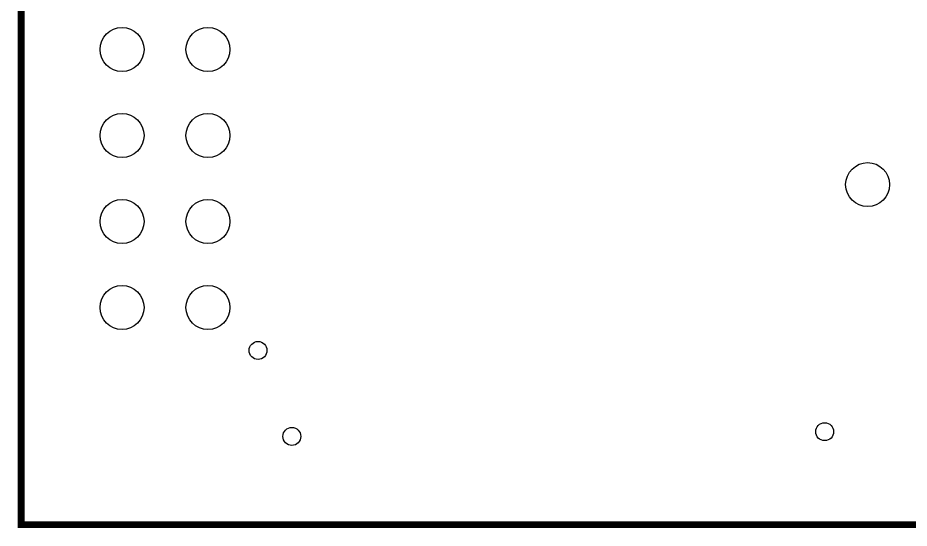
# Model space of a CAD drawing. Extents: x -0.1 to 52.1, y -0.1 to 28.5.
# Drawn here: x -0.1 to 26.25, y -0.1 to 14.98 of the extents above; entities that cross this region are included whole.
import ezdxf

# ---------------------------------------------------------------- set-up
doc = ezdxf.new("R2010")
doc.units = 0
doc.layers.get('0').update_dxf_attribs({"linetype": 'CONTINUOUS'})
doc.layers.add('08_ASSY2_GBR', color=7, linetype='CONTINUOUS')

# ---------------------------------------------------------------- blocks, each defined once
blk = doc.blocks.new('ROUND_128')
blk.add_circle((0, 0), 0.265)
blk = doc.blocks.new('ROUND_129')
blk.add_circle((0, 0), 0.65)

msp = doc.modelspace()

# ---------------------------------------------------------------- linework, layer by layer
at = {"layer": '08_ASSY2_GBR', "const_width": 0.2}
msp.add_lwpolyline([(0, 23), (0, 0), (52, 0), (52, 23), (0, 23)], dxfattribs=at)

# ---------------------------------------------------------------- block references
at = {"layer": '08_ASSY2_GBR'}
for name, p in [('ROUND_129', (2.98, 14.04)), ('ROUND_129', (5.52, 14.04)), ('ROUND_129', (2.98, 11.5)), ('ROUND_129', (5.52, 11.5)), ('ROUND_129', (25.02, 10.05)), ('ROUND_129', (2.98, 8.96)), ('ROUND_129', (5.52, 8.96)), ('ROUND_129', (2.98, 6.42)), ('ROUND_129', (5.52, 6.42)), ('ROUND_128', (7, 5.15)), ('ROUND_128', (23.75, 2.75)), ('ROUND_128', (8, 2.61))]:
    msp.add_blockref(name, p, dxfattribs=at)

doc.saveas('drawing.dxf')
